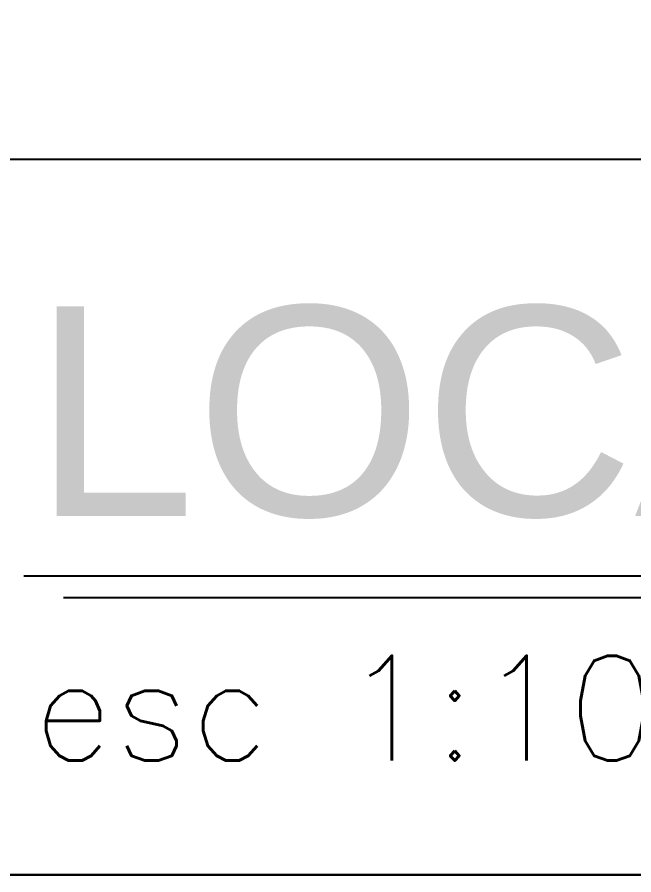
# Model space of a CAD drawing. Header units: millimetres. Extents: x 3314 to 3538, y 1235 to 1314.
# Drawn here: x 3367.642 to 3368.525, y 1278.429 to 1279.656 of the extents above; entities that cross this region are included whole.
import ezdxf

# ---------------------------------------------------------------- set-up
doc = ezdxf.new("R2010")
doc.units = ezdxf.units.MM
doc.layers.add('ALVENARIA', color=7, linetype='Continuous', lineweight=30)
doc.styles.add('ROMANS', font='romans.shx')
doc.dimstyles.new('1-100', dxfattribs={"dimtxt": 0.15, "dimasz": 0.04, "dimexe": 0.05, "dimexo": 0.1, "dimgap": 0.03, "dimtad": 1, "dimdec": 0, "dimlfac": 100, "dimzin": 5, "dimdsep": 46, "dimtxsty": 'ROMANS', "dimblk": 'DOT', "dimcen": 0, "dimse1": 1, "dimse2": 1, "dimclrd": 1, "dimclre": 1, "dimclrt": 2, "dimadec": 0, "dimazin": 0, "dimtfac": 1, "dimtdec": 0, "dimtofl": 0, "dimtmove": 2, "dimatfit": 3, "dimfxl": 0.04, "dimtolj": 1, "dimtzin": 1, "dimarcsym": 0})

# ---------------------------------------------------------------- blocks, each defined once
blk = doc.blocks.new('_Dot')
at = {"color": 0, "linetype": 'ByBlock', "lineweight": -2}
blk.add_line((-0.5, 0), (-1, 0), dxfattribs=at)
at = {"color": 0, "linetype": 'ByBlock', "const_width": 0.5}
blk.add_lwpolyline([(-0.25, 0, 1), (0.25, 0, 1)], format="xyb", close=True, dxfattribs=at)
blk = doc.blocks.new('*D141')
at = {"layer": 'ALVENARIA', "color": 1, "lineweight": -2, "transparency": 16777216}
blk.add_line((3370.0182, 1279.4525), (3358.0982, 1279.4525), dxfattribs=at)
at = {"layer": 'Defpoints', "color": 0, "transparency": 16777216}
for p in [(3358.0582, 1279.4525), (3358.0582, 1279.4525), (3370.0582, 1279.4525)]:
    blk.add_point(p, dxfattribs=at)
at = {"layer": 'ALVENARIA', "color": 1, "lineweight": -2, "transparency": 16777216, "xscale": 0.04, "yscale": 0.04, "zscale": 0.04, "rotation": 180}
blk.add_blockref('_Dot', (3358.0582, 1279.4525), dxfattribs=at)
at = {"layer": 'ALVENARIA', "color": 1, "lineweight": -2, "transparency": 16777216, "xscale": 0.04, "yscale": 0.04, "zscale": 0.04}
blk.add_blockref('_Dot', (3370.0582, 1279.4525), dxfattribs=at)
at = {"layer": 'ALVENARIA', "color": 2, "transparency": 16777216, "insert": (3364.0582, 1279.5575), "char_height": 0.15, "attachment_point": 5, "style": 'ROMANS'}
blk.add_mtext('\\A1;1200', dxfattribs=at)

msp = doc.modelspace()

# ---------------------------------------------------------------- linework, layer by layer
for p, q in [((3369.7567, 1278.8563), (3367.6511, 1278.8563)), ((3369.7142, 1278.8252), (3367.708, 1278.8252))]:
    msp.add_line(p, q)
at = {"layer": 'ALVENARIA'}
msp.add_line((3358.0582, 1278.4287), (3370.0582, 1278.4287), dxfattribs=at)

# ---------------------------------------------------------------- texts
at = {"insert": (3367.6639, 1279.2422), "char_height": 0.15, "attachment_point": 1, "style": 'ROMANS'}
msp.add_mtext('{\\fArial|b0|i0|c0|p34;\\H2x;LOCAÇÃO\\P\\Fromans|c0;\\H0.50003x;esc 1:100}', dxfattribs=at)

# ---------------------------------------------------------------- dimensions: what is measured, and where the dimension line sits
at = {"layer": 'ALVENARIA'}
dim = msp.add_linear_dim(base=(3358.0582, 1279.4525), p1=(3370.0582, 1279.4525), p2=(3358.0582, 1279.4525), dimstyle='1-100', override={"dimfxlon": 1}, dxfattribs=at)
dim.commit()
dim.dimension.update_dxf_attribs({"geometry": '*D141', "text_midpoint": (3364.0582, 1279.5575)})

doc.saveas('drawing.dxf')
